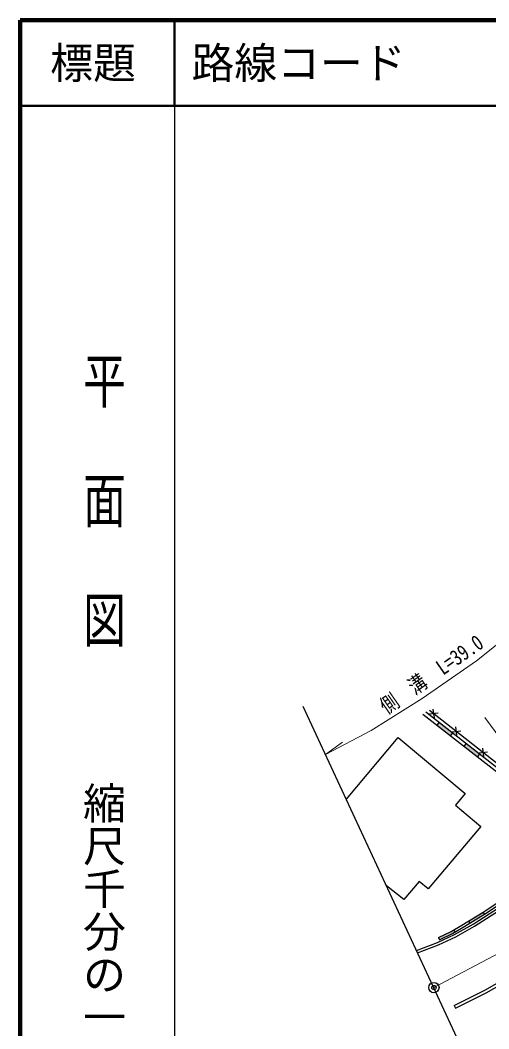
# Model space of a CAD drawing. Units: millimetres at full size, sheet at 1:1000; details may follow other scales. Extents: x 40000 to 680000, y 20000 to 380000.
# Drawn here: x 40000 to 94710, y 262124 to 380000 of the extents above; entities that cross this region are included whole.
import ezdxf
from ezdxf.enums import TextEntityAlignment as Align

# ---------------------------------------------------------------- set-up
doc = ezdxf.new("R2010")
doc.units = ezdxf.units.MM
doc.header["$LTSCALE"] = 1000
doc.header["$PDMODE"] = 32
doc.header["$PDSIZE"] = 500
doc.linetypes.add('CHAIN', pattern=[18.5, 12, -1.5, 3.5, -1.5])
doc.linetypes.add('DASHED', pattern=[7.5, 6, -1.5])
for name, color, linetype, lineweight in [('M-BGD', 7, 'Continuous', 25), ('M-BMK', 2, 'CHAIN', 13), ('M-BMK-OTRS', 5, 'Continuous', 25), ('M-BMK-SRVR', 3, 'Continuous', 25), ('M-STR-HTXT', 7, 'Continuous', 13), ('M-TTL', 2, 'Continuous', 140), ('M-TTL-BAND', 7, 'Continuous', 25), ('M-TTL-LINE', 7, 'Continuous', 50)]:
    doc.layers.add(name, color=color, linetype=linetype, lineweight=lineweight)
doc.layers.add('M-OTRS', color=6, linetype='Continuous')
doc.layers.add('M-TTL-TXT', color=7, linetype='Continuous')
doc.styles.add('@ＭＳ ゴシック', font='')
doc.styles.add('ＭＳ ゴシック', font='')
doc.styles.get('@ＭＳ ゴシック').set_extended_font_data('@MS Gothic')
doc.styles.get('ＭＳ ゴシック').set_extended_font_data('MS Gothic')

msp = doc.modelspace()

# ---------------------------------------------------------------- hatches: boundary and pattern name
at = {"layer": 'M-BGD'}
for points in [[(88913, 297950), (88654, 297620), (90230, 296388), (90487, 296716)], [(92061, 295482), (91806, 295157), (93382, 293925), (93635, 294248)], [(94197, 275502), (94041, 275759), (92718, 274956), (92331, 274722), (92486, 274465), (92873, 274700)], [(90774, 273431), (90619, 273688), (90328, 273513), (88824, 272810), (88951, 272538), (90469, 273248)]]:
    msp.add_hatch(color=256, dxfattribs=at).paths.add_polyline_path(points)

# ---------------------------------------------------------------- linework, layer by layer
for p, q in [((88352, 298484), (88233, 299477)), ((87014, 298902), (104083, 285561)), ((87796, 298921), (88789, 299040)), ((88913, 297950), (88654, 297620)), ((90990, 296410), (90871, 297403)), ((90487, 296716), (90230, 296388)), ((90434, 296847), (91427, 296966)), ((92061, 295482), (91806, 295157)), ((94134, 293937), (94016, 294930)), ((93635, 294248), (93382, 293925)), ((93579, 294374), (94571, 294493)), ((92331, 274722), (92486, 274465)), ((94041, 275759), (94197, 275502)), ((90619, 273688), (90774, 273431)), ((88824, 272810), (88951, 272538)), ((90684, 264856), (90840, 264543))]:
    msp.add_line(p, q, dxfattribs=at)
for points in [[(90684, 264856), (94255, 266641), (101032, 270497), (109154, 275628), (115672, 280067), (128253, 289703), (134807, 293953), (139324, 296478), (146434, 300139), (151237, 302200), (159043, 305177), (166722, 307325), (171717, 308729), (176195, 309776), (182442, 310891)], [(90840, 264543), (94420, 266333), (101212, 270197), (109346, 275336), (115877, 279783), (128455, 289417), (134988, 293653), (139489, 296170), (146583, 299822), (151369, 301876), (159152, 304845), (166816, 306988), (171805, 308390), (176266, 309433), (182503, 310546)], [(87786, 299378), (102606, 287726), (107322, 291671), (111715, 295000), (116633, 298405), (116333, 302426)], [(87339, 299183), (104622, 285639), (105616, 284840), (106436, 284074)], [(78077, 288969), (84143, 296177), (91950, 289608), (90821, 288267), (93774, 285782), (87624, 278472), (86569, 279360), (84772, 277225), (82775, 278840)], [(86284, 271276), (88728, 272226), (90710, 273133), (92871, 274360), (97175, 277131), (98826, 278299), (101210, 279939), (104615, 282587), (106436, 284074)], [(88824, 272810), (90328, 273513), (91550, 274248), (94044, 275761), (95877, 276970), (98646, 278925), (100658, 280436), (101913, 281493), (101401, 282244)], [(88951, 272538), (90469, 273248), (91705, 273992), (94204, 275507), (96046, 276722), (98823, 278683), (100844, 280201), (102313, 281438), (101649, 282413)]]:
    msp.add_lwpolyline(points, dxfattribs=at)
at = {"layer": 'M-BGD', "linetype": 'DASHED'}
msp.add_lwpolyline([(86392, 270997), (88845, 271950), (90846, 272865), (93027, 274103), (97343, 276882), (98998, 278053), (101387, 279696), (104802, 282352), (106593, 283815)], dxfattribs=at)
at = {"layer": 'M-BMK'}
msp.add_lwpolyline([(118175, 286643), (111250, 281091), (103469, 275679), (95968, 270989), (88296, 266938)], dxfattribs=at)
at = {"layer": 'M-BMK-OTRS'}
msp.add_line((105344, 230181), (73051, 299805), dxfattribs=at)
at = {"layer": 'M-BMK-SRVR'}
msp.add_circle((88296, 266938), 600, dxfattribs=at)
at = {"layer": 'M-OTRS'}
msp.add_point((88296, 266938), dxfattribs=at)
at = {"layer": 'M-STR-HTXT'}
for p, q in [((101190, 288971), (94262, 298510)), ((75656, 294189), (77647, 295626))]:
    msp.add_line(p, q, dxfattribs=at)
msp.add_lwpolyline([(102593, 312582), (93282, 305137), (86941, 300727), (80992, 297006), (75656, 294189)], dxfattribs=at)
at = {"layer": 'M-TTL'}
for p, q in [((40000, 380000), (40000, 20000)), ((680000, 380000), (40000, 380000))]:
    msp.add_line(p, q, dxfattribs=at)
at = {"layer": 'M-TTL-BAND'}
msp.add_line((58000, 370000), (58000, 20000), dxfattribs=at)
at = {"layer": 'M-TTL-LINE'}
for p, q in [((58000, 380000), (58000, 370000)), ((40000, 370000), (680000, 370000))]:
    msp.add_line(p, q, dxfattribs=at)

# ---------------------------------------------------------------- texts
at = {"layer": 'M-STR-HTXT', "style": 'ＭＳ ゴシック', "width": 0.8}
msp.add_text('側\u3000溝\u3000L=39.0', height=1833, rotation=34.817, dxfattribs=at).set_placement((88849, 302355), align=Align.BOTTOM_CENTER)
at = {"layer": 'M-TTL-BAND', "style": '@ＭＳ ゴシック', "width": 1.4}
msp.add_text('平  面  図', height=3666, rotation=270, dxfattribs=at).set_placement((49777, 306475), align=Align.MIDDLE_RIGHT)
at = {"layer": 'M-TTL-BAND', "style": '@ＭＳ ゴシック'}
msp.add_text('縮尺千分の一', height=3666, rotation=270, dxfattribs=at).set_placement((49777, 261030), align=Align.MIDDLE_RIGHT)
at = {"layer": 'M-TTL-TXT', "style": 'ＭＳ ゴシック'}
msp.add_text('標題', height=3666, dxfattribs=at).set_placement((48500, 375000), align=Align.MIDDLE_CENTER)
msp.add_text('路線コード', height=3666, dxfattribs=at).set_placement((60000, 375000), align=Align.MIDDLE_LEFT)

doc.saveas('drawing.dxf')
